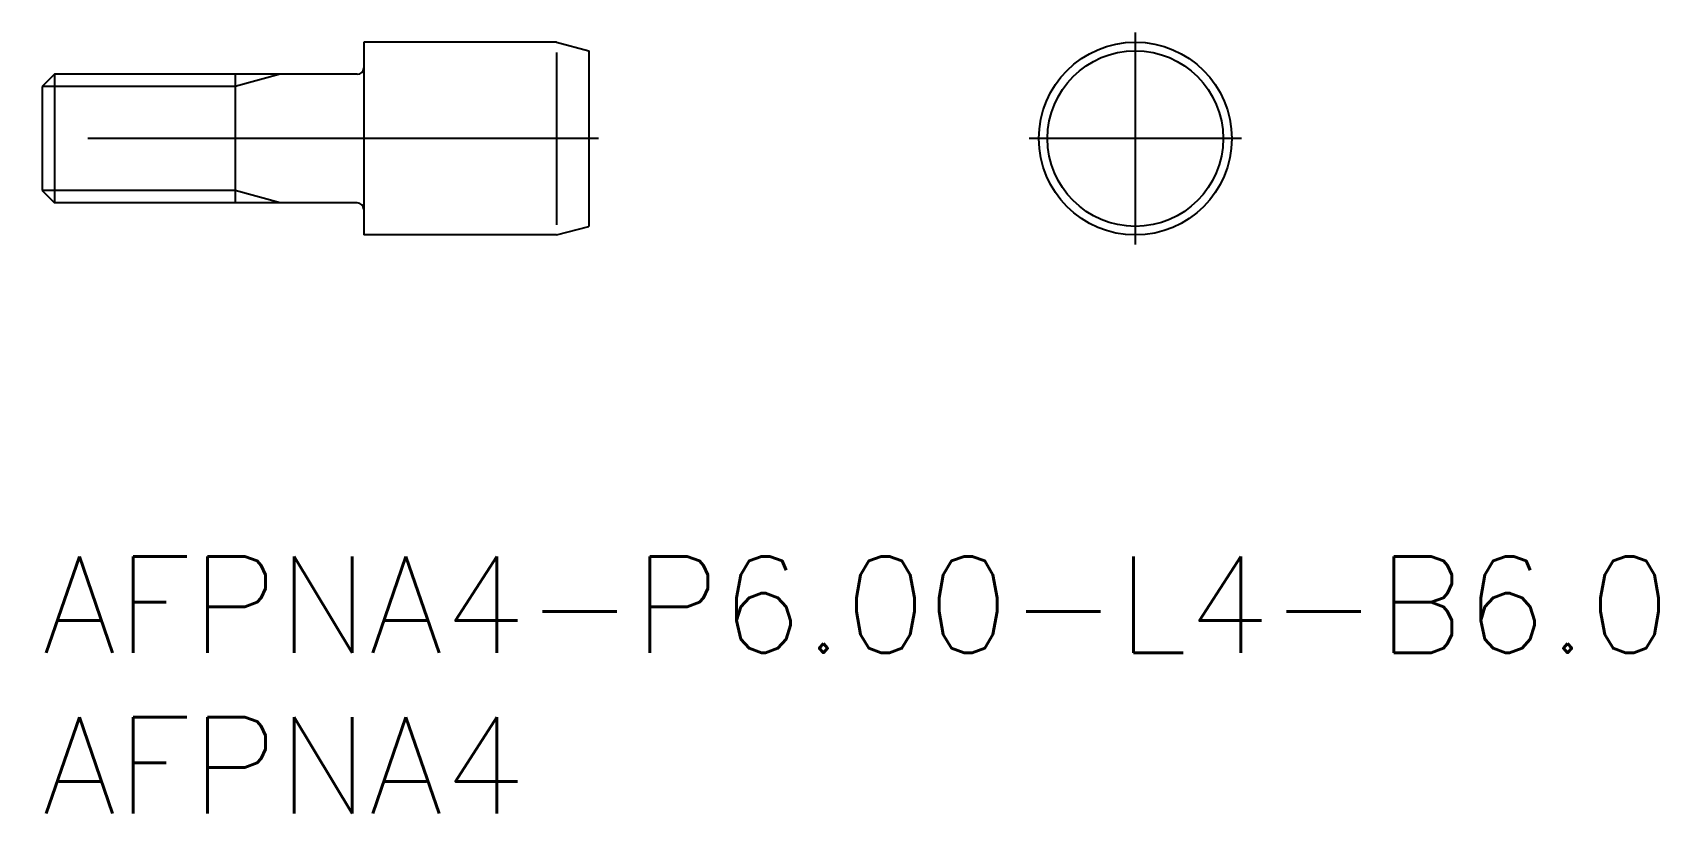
# Model space of a CAD drawing. Extents: x -0.3 to 50.3, y -8 to 16.3.
import ezdxf

# ---------------------------------------------------------------- set-up
doc = ezdxf.new("R2010")
doc.units = 0
doc.header["$LTSCALE"] = 0.5
doc.linetypes.add('CENTER', pattern=[50.8, 31.75, -6.35, 6.35, -6.35])
for name, color, linetype in [('MSM_CENTER', 1, 'CENTER'), ('MSM_CONTINUOUS', 7, 'CONTINUOUS'), ('MSM_NARROW', 5, 'CONTINUOUS'), ('MSM_PART_NUMBER', 7, 'CONTINUOUS')]:
    doc.layers.add(name, color=color, linetype=linetype)
doc.styles.get("Standard").update_dxf_attribs({"font": 'txt.shx', "height": 1, "bigfont": 'bigfont.shx'})

# ---------------------------------------------------------------- blocks, each defined once
blk = doc.blocks.new('*U4')
at = {"layer": 'MSM_PART_NUMBER'}
blk.add_text('AFPNA4-P6.00-L4-B6.0', height=3, dxfattribs=at).set_placement((0, -3))
blk = doc.blocks.new('*U5')
at = {"layer": 'MSM_PART_NUMBER'}
blk.add_text('AFPNA4', height=3, dxfattribs=at).set_placement((0, -8))

msp = doc.modelspace()

# ---------------------------------------------------------------- linework, layer by layer
at = {"layer": 'MSM_CENTER'}
for p, q in [((34, 16.3), (34, 9.7)), ((17.3, 13), (-0.3, 13)), ((37.3, 13), (30.7, 13))]:
    msp.add_line(p, q, dxfattribs=at)
at = {"layer": 'MSM_CONTINUOUS'}
for p, q in [((16, 16), (10, 16)), ((10, 16), (10, 10)), ((16, 16), (17, 15.732)), ((17, 15.732), (17, 10.268)), ((0.379, 15), (0, 14.621)), ((0.379, 15), (0.379, 11)), ((9.8, 15), (0.379, 15)), ((6, 15), (6, 11)), ((0, 14.621), (0, 11.379)), ((0, 14.621), (0, 11.379)), ((0, 11.379), (0.379, 11)), ((9.8, 11), (0.379, 11)), ((16, 10), (17, 10.268)), ((16, 10), (10, 10))]:
    msp.add_line(p, q, dxfattribs=at)
for radius in [3, 2.732]:
    msp.add_circle((34, 13), radius, dxfattribs=at)
for centre, start, end in [((9.8, 15.2), 270, 0), ((9.8, 10.8), 0, 90)]:
    msp.add_arc(centre, 0.2, start, end, dxfattribs=at)
at = {"layer": 'MSM_NARROW'}
for p, q in [((16, 15.683), (16, 10.317)), ((7.4, 15), (6, 14.621)), ((6, 14.621), (0, 14.621)), ((6, 11.379), (0, 11.379)), ((7.4, 11), (6, 11.379))]:
    msp.add_line(p, q, dxfattribs=at)

# ---------------------------------------------------------------- block references
at = {"layer": 'MSM_CONTINUOUS'}
for name in ['*U4', '*U5']:
    msp.add_blockref(name, (0, 0), dxfattribs=at)

doc.saveas('drawing.dxf')
